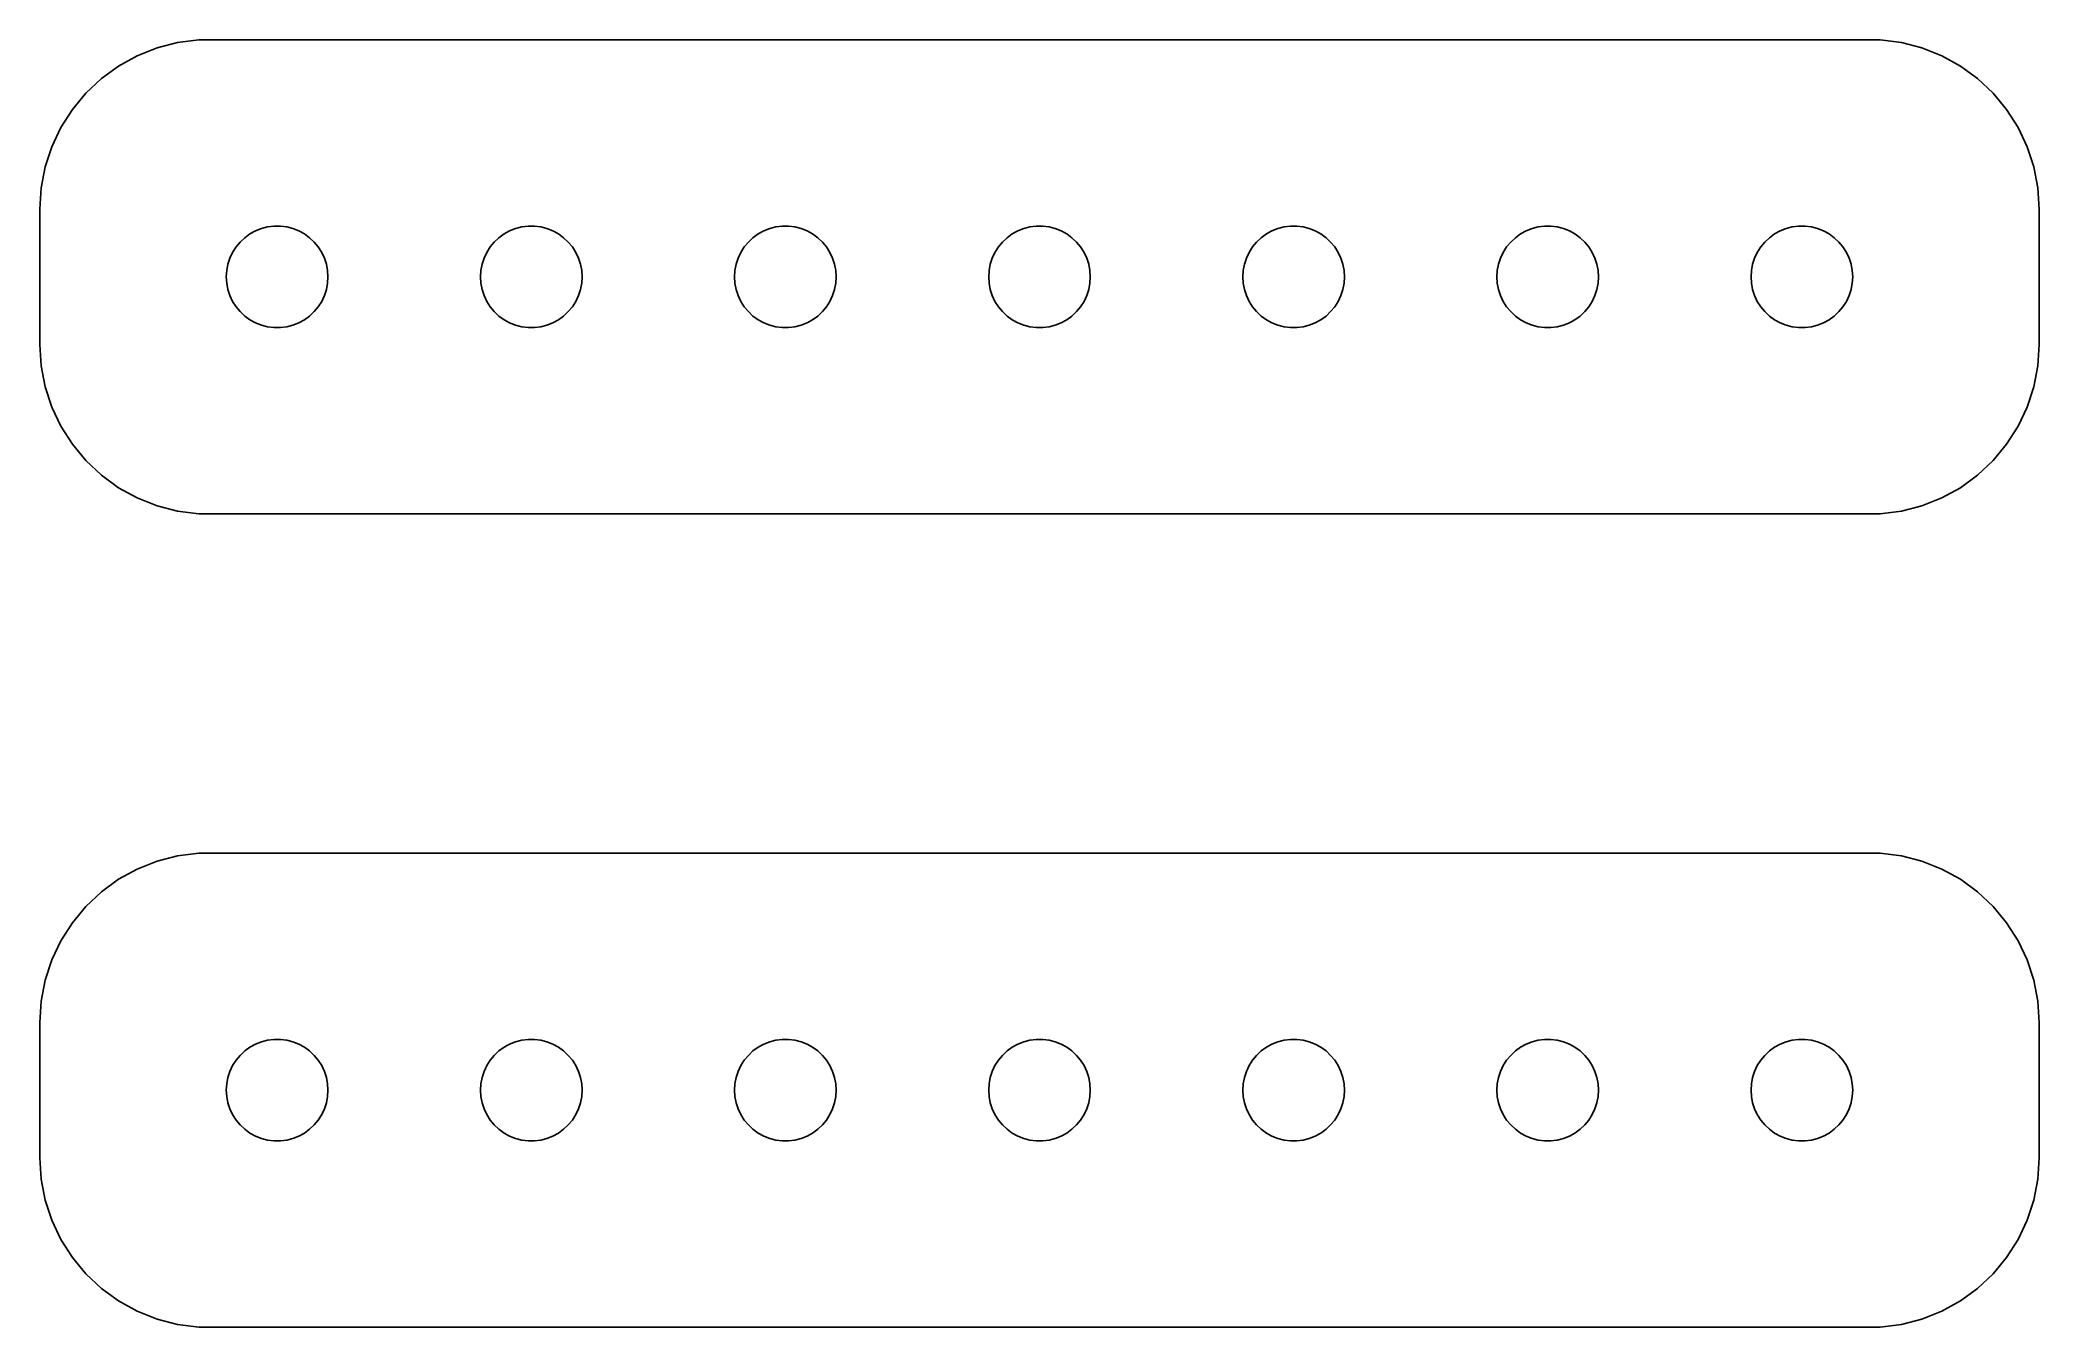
# Model space of a CAD drawing. Header units: metres. Extents: x -29.5 to 29.5, y 17 to 55.
import ezdxf

# ---------------------------------------------------------------- set-up
doc = ezdxf.new("R2010")
doc.units = ezdxf.units.M

msp = doc.modelspace()

# ---------------------------------------------------------------- linework, layer by layer
for p, q in [((-25.4369, 54.9114), (-26.0451, 54.7553)), ((-24.8139, 54.9901), (-25.4369, 54.9114)), ((24.8139, 54.9901), (-24.8139, 54.9901)), ((25.4369, 54.9114), (24.8139, 54.9901)), ((26.0451, 54.7553), (25.4369, 54.9114)), ((-26.6289, 54.5241), (-27.1791, 54.2216)), ((-26.0451, 54.7553), (-26.6289, 54.5241)), ((26.6289, 54.5241), (26.0451, 54.7553)), ((27.1791, 54.2216), (26.6289, 54.5241)), ((-27.6871, 53.8526), (-28.1448, 53.4227)), ((-27.1791, 54.2216), (-27.6871, 53.8526)), ((27.6871, 53.8526), (27.1791, 54.2216)), ((28.1448, 53.4227), (27.6871, 53.8526)), ((-28.1448, 53.4227), (-28.5451, 52.9389)), ((28.5451, 52.9389), (28.1448, 53.4227)), ((-28.5451, 52.9389), (-28.8815, 52.4088)), ((28.8815, 52.4088), (28.5451, 52.9389)), ((-28.8815, 52.4088), (-29.1489, 51.8406)), ((29.1489, 51.8406), (28.8815, 52.4088)), ((-29.1489, 51.8406), (-29.3429, 51.2434)), ((29.3429, 51.2434), (29.1489, 51.8406)), ((-29.3429, 51.2434), (-29.4606, 50.6267)), ((29.4606, 50.6267), (29.3429, 51.2434)), ((-29.4606, 50.6267), (-29.5, 50)), ((29.5, 50), (29.4606, 50.6267)), ((-29.5, 50), (-29.5, 46)), ((29.5, 46), (29.5, 50)), ((-23.7135, 48.8817), (-23.5934, 49.0268)), ((-23.5934, 49.0268), (-23.4561, 49.1558)), ((-23.4561, 49.1558), (-23.3037, 49.2665)), ((-23.3037, 49.2665), (-23.1387, 49.3572)), ((-23.1387, 49.3572), (-22.9635, 49.4266)), ((-22.9635, 49.4266), (-22.7811, 49.4734)), ((-22.7811, 49.4734), (-22.5942, 49.497)), ((-22.5942, 49.497), (-22.4058, 49.497)), ((-22.4058, 49.497), (-22.2189, 49.4734)), ((-22.2189, 49.4734), (-22.0365, 49.4266)), ((-22.0365, 49.4266), (-21.8613, 49.3572)), ((-21.8613, 49.3572), (-21.6963, 49.2665)), ((-21.6963, 49.2665), (-21.5439, 49.1558)), ((-21.5439, 49.1558), (-21.4065, 49.0268)), ((-21.4065, 49.0268), (-21.2865, 48.8817)), ((-16.2135, 48.8817), (-16.0934, 49.0268)), ((-16.0934, 49.0268), (-15.9561, 49.1558)), ((-15.9561, 49.1558), (-15.8037, 49.2665)), ((-15.8037, 49.2665), (-15.6387, 49.3572)), ((-15.6387, 49.3572), (-15.4635, 49.4266)), ((-15.4635, 49.4266), (-15.2811, 49.4734)), ((-15.2811, 49.4734), (-15.0942, 49.497)), ((-15.0942, 49.497), (-14.9058, 49.497)), ((-14.9058, 49.497), (-14.7189, 49.4734)), ((-14.7189, 49.4734), (-14.5365, 49.4266)), ((-14.5365, 49.4266), (-14.3613, 49.3572)), ((-14.3613, 49.3572), (-14.1963, 49.2665)), ((-14.1963, 49.2665), (-14.0439, 49.1558)), ((-14.0439, 49.1558), (-13.9065, 49.0268)), ((-13.9065, 49.0268), (-13.7865, 48.8817)), ((-8.71352, 48.8817), (-8.59344, 49.0268)), ((-8.59344, 49.0268), (-8.45613, 49.1558)), ((-8.45613, 49.1558), (-8.30373, 49.2665)), ((-8.30373, 49.2665), (-8.13866, 49.3572)), ((-8.13866, 49.3572), (-7.96352, 49.4266)), ((-7.96352, 49.4266), (-7.78107, 49.4734)), ((-7.78107, 49.4734), (-7.59418, 49.497)), ((-7.59418, 49.497), (-7.40581, 49.497)), ((-7.40581, 49.497), (-7.21892, 49.4734)), ((-7.21892, 49.4734), (-7.03647, 49.4266)), ((-7.03647, 49.4266), (-6.86133, 49.3572)), ((-6.86133, 49.3572), (-6.69626, 49.2665)), ((-6.69626, 49.2665), (-6.54385, 49.1558)), ((-6.54385, 49.1558), (-6.40654, 49.0268)), ((-6.40654, 49.0268), (-6.28647, 48.8817)), ((-1.21352, 48.8817), (-1.09344, 49.0268)), ((-1.09344, 49.0268), (-0.956131, 49.1558)), ((-0.956131, 49.1558), (-0.803726, 49.2665)), ((-0.803726, 49.2665), (-0.638657, 49.3572)), ((-0.638657, 49.3572), (-0.463516, 49.4266)), ((-0.463516, 49.4266), (-0.281067, 49.4734)), ((-0.281067, 49.4734), (-0.094177, 49.497)), ((-0.094177, 49.497), (0.094177, 49.497)), ((0.094177, 49.497), (0.281067, 49.4734)), ((0.281067, 49.4734), (0.463516, 49.4266)), ((0.463516, 49.4266), (0.638657, 49.3572)), ((0.638657, 49.3572), (0.803726, 49.2665)), ((0.803726, 49.2665), (0.956131, 49.1558)), ((0.956131, 49.1558), (1.09344, 49.0268)), ((1.09344, 49.0268), (1.21352, 48.8817)), ((6.28647, 48.8817), (6.40654, 49.0268)), ((6.40654, 49.0268), (6.54385, 49.1558)), ((6.54385, 49.1558), (6.69626, 49.2665)), ((6.69626, 49.2665), (6.86133, 49.3572)), ((6.86133, 49.3572), (7.03647, 49.4266)), ((7.03647, 49.4266), (7.21892, 49.4734)), ((7.21892, 49.4734), (7.40581, 49.497)), ((7.40581, 49.497), (7.59418, 49.497)), ((7.59418, 49.497), (7.78107, 49.4734)), ((7.78107, 49.4734), (7.96352, 49.4266)), ((7.96352, 49.4266), (8.13866, 49.3572)), ((8.13866, 49.3572), (8.30373, 49.2665)), ((8.30373, 49.2665), (8.45613, 49.1558)), ((8.45613, 49.1558), (8.59344, 49.0268)), ((8.59344, 49.0268), (8.71352, 48.8817)), ((13.7865, 48.8817), (13.9065, 49.0268)), ((13.9065, 49.0268), (14.0439, 49.1558)), ((14.0439, 49.1558), (14.1963, 49.2665)), ((14.1963, 49.2665), (14.3613, 49.3572)), ((14.3613, 49.3572), (14.5365, 49.4266)), ((14.5365, 49.4266), (14.7189, 49.4734)), ((14.7189, 49.4734), (14.9058, 49.497)), ((14.9058, 49.497), (15.0942, 49.497)), ((15.0942, 49.497), (15.2811, 49.4734)), ((15.2811, 49.4734), (15.4635, 49.4266)), ((15.4635, 49.4266), (15.6387, 49.3572)), ((15.6387, 49.3572), (15.8037, 49.2665)), ((15.8037, 49.2665), (15.9561, 49.1558)), ((15.9561, 49.1558), (16.0934, 49.0268)), ((16.0934, 49.0268), (16.2135, 48.8817)), ((21.2865, 48.8817), (21.4065, 49.0268)), ((21.4065, 49.0268), (21.5439, 49.1558)), ((21.5439, 49.1558), (21.6963, 49.2665)), ((21.6963, 49.2665), (21.8613, 49.3572)), ((21.8613, 49.3572), (22.0365, 49.4266)), ((22.0365, 49.4266), (22.2189, 49.4734)), ((22.2189, 49.4734), (22.4058, 49.497)), ((22.4058, 49.497), (22.5942, 49.497)), ((22.5942, 49.497), (22.7811, 49.4734)), ((22.7811, 49.4734), (22.9635, 49.4266)), ((22.9635, 49.4266), (23.1387, 49.3572)), ((23.1387, 49.3572), (23.3037, 49.2665)), ((23.3037, 49.2665), (23.4561, 49.1558)), ((23.4561, 49.1558), (23.5934, 49.0268)), ((23.5934, 49.0268), (23.7135, 48.8817)), ((-23.9529, 48.373), (-23.8947, 48.5522)), ((-23.8947, 48.5522), (-23.8145, 48.7226)), ((-23.8145, 48.7226), (-23.7135, 48.8817)), ((-21.2865, 48.8817), (-21.1855, 48.7226)), ((-21.1855, 48.7226), (-21.1053, 48.5522)), ((-21.1053, 48.5522), (-21.0471, 48.373)), ((-16.4529, 48.373), (-16.3947, 48.5522)), ((-16.3947, 48.5522), (-16.3145, 48.7226)), ((-16.3145, 48.7226), (-16.2135, 48.8817)), ((-13.7865, 48.8817), (-13.6855, 48.7226)), ((-13.6855, 48.7226), (-13.6053, 48.5522)), ((-13.6053, 48.5522), (-13.5471, 48.373)), ((-8.95287, 48.373), (-8.89465, 48.5522)), ((-8.89465, 48.5522), (-8.81445, 48.7226)), ((-8.81445, 48.7226), (-8.71352, 48.8817)), ((-6.28647, 48.8817), (-6.18553, 48.7226)), ((-6.18553, 48.7226), (-6.10533, 48.5522)), ((-6.10533, 48.5522), (-6.04712, 48.373)), ((-1.45287, 48.373), (-1.39465, 48.5522)), ((-1.39465, 48.5522), (-1.31445, 48.7226)), ((-1.31445, 48.7226), (-1.21352, 48.8817)), ((1.21352, 48.8817), (1.31445, 48.7226)), ((1.31445, 48.7226), (1.39465, 48.5522)), ((1.39465, 48.5522), (1.45287, 48.373)), ((6.04712, 48.373), (6.10533, 48.5522)), ((6.10533, 48.5522), (6.18553, 48.7226)), ((6.18553, 48.7226), (6.28647, 48.8817)), ((8.71352, 48.8817), (8.81445, 48.7226)), ((8.81445, 48.7226), (8.89465, 48.5522)), ((8.89465, 48.5522), (8.95287, 48.373)), ((13.5471, 48.373), (13.6053, 48.5522)), ((13.6053, 48.5522), (13.6855, 48.7226)), ((13.6855, 48.7226), (13.7865, 48.8817)), ((16.2135, 48.8817), (16.3145, 48.7226)), ((16.3145, 48.7226), (16.3947, 48.5522)), ((16.3947, 48.5522), (16.4529, 48.373)), ((21.0471, 48.373), (21.1053, 48.5522)), ((21.1053, 48.5522), (21.1855, 48.7226)), ((21.1855, 48.7226), (21.2865, 48.8817)), ((23.7135, 48.8817), (23.8145, 48.7226)), ((23.8145, 48.7226), (23.8947, 48.5522)), ((23.8947, 48.5522), (23.9529, 48.373)), ((-24, 48), (-23.9882, 48.188)), ((-23.9882, 47.812), (-24, 48)), ((-23.9882, 48.188), (-23.9529, 48.373)), ((-23.9529, 47.627), (-23.9882, 47.812)), ((-21.0471, 48.373), (-21.0118, 48.188)), ((-21.0118, 47.812), (-21.0471, 47.627)), ((-21.0118, 48.188), (-21, 48)), ((-21, 48), (-21.0118, 47.812)), ((-16.5, 48), (-16.4882, 48.188)), ((-16.4882, 47.812), (-16.5, 48)), ((-16.4882, 48.188), (-16.4529, 48.373)), ((-16.4529, 47.627), (-16.4882, 47.812)), ((-13.5471, 48.373), (-13.5118, 48.188)), ((-13.5118, 47.812), (-13.5471, 47.627)), ((-13.5118, 48.188), (-13.5, 48)), ((-13.5, 48), (-13.5118, 47.812)), ((-9, 48), (-8.98816, 48.188)), ((-8.98816, 47.812), (-9, 48)), ((-8.98816, 48.188), (-8.95287, 48.373)), ((-8.95287, 47.627), (-8.98816, 47.812)), ((-6.04712, 48.373), (-6.01183, 48.188)), ((-6.01183, 47.812), (-6.04712, 47.627)), ((-6.01183, 48.188), (-6, 48)), ((-6, 48), (-6.01183, 47.812)), ((-1.5, 48), (-1.48816, 48.188)), ((-1.48816, 47.812), (-1.5, 48)), ((-1.48816, 48.188), (-1.45287, 48.373)), ((-1.45287, 47.627), (-1.48816, 47.812)), ((1.45287, 48.373), (1.48816, 48.188)), ((1.48816, 47.812), (1.45287, 47.627)), ((1.48816, 48.188), (1.5, 48)), ((1.5, 48), (1.48816, 47.812)), ((6, 48), (6.01183, 48.188)), ((6.01183, 47.812), (6, 48)), ((6.01183, 48.188), (6.04712, 48.373)), ((6.04712, 47.627), (6.01183, 47.812)), ((8.95287, 48.373), (8.98816, 48.188)), ((8.98816, 47.812), (8.95287, 47.627)), ((8.98816, 48.188), (9, 48)), ((9, 48), (8.98816, 47.812)), ((13.5, 48), (13.5118, 48.188)), ((13.5118, 47.812), (13.5, 48)), ((13.5118, 48.188), (13.5471, 48.373)), ((13.5471, 47.627), (13.5118, 47.812)), ((16.4529, 48.373), (16.4882, 48.188)), ((16.4882, 47.812), (16.4529, 47.627)), ((16.4882, 48.188), (16.5, 48)), ((16.5, 48), (16.4882, 47.812)), ((21, 48), (21.0118, 48.188)), ((21.0118, 47.812), (21, 48)), ((21.0118, 48.188), (21.0471, 48.373)), ((21.0471, 47.627), (21.0118, 47.812)), ((23.9529, 48.373), (23.9882, 48.188)), ((23.9882, 47.812), (23.9529, 47.627)), ((23.9882, 48.188), (24, 48)), ((24, 48), (23.9882, 47.812)), ((-23.8947, 47.4478), (-23.9529, 47.627)), ((-23.8145, 47.2774), (-23.8947, 47.4478)), ((-23.7135, 47.1183), (-23.8145, 47.2774)), ((-21.1855, 47.2774), (-21.2865, 47.1183)), ((-21.1053, 47.4478), (-21.1855, 47.2774)), ((-21.0471, 47.627), (-21.1053, 47.4478)), ((-16.3947, 47.4478), (-16.4529, 47.627)), ((-16.3145, 47.2774), (-16.3947, 47.4478)), ((-16.2135, 47.1183), (-16.3145, 47.2774)), ((-13.6855, 47.2774), (-13.7865, 47.1183)), ((-13.6053, 47.4478), (-13.6855, 47.2774)), ((-13.5471, 47.627), (-13.6053, 47.4478)), ((-8.89465, 47.4478), (-8.95287, 47.627)), ((-8.81445, 47.2774), (-8.89465, 47.4478)), ((-8.71352, 47.1183), (-8.81445, 47.2774)), ((-6.18553, 47.2774), (-6.28647, 47.1183)), ((-6.10533, 47.4478), (-6.18553, 47.2774)), ((-6.04712, 47.627), (-6.10533, 47.4478)), ((-1.39465, 47.4478), (-1.45287, 47.627)), ((-1.31445, 47.2774), (-1.39465, 47.4478)), ((-1.21352, 47.1183), (-1.31445, 47.2774)), ((1.31445, 47.2774), (1.21352, 47.1183)), ((1.39465, 47.4478), (1.31445, 47.2774)), ((1.45287, 47.627), (1.39465, 47.4478)), ((6.10533, 47.4478), (6.04712, 47.627)), ((6.18553, 47.2774), (6.10533, 47.4478)), ((6.28647, 47.1183), (6.18553, 47.2774)), ((8.81445, 47.2774), (8.71352, 47.1183)), ((8.89465, 47.4478), (8.81445, 47.2774)), ((8.95287, 47.627), (8.89465, 47.4478)), ((13.6053, 47.4478), (13.5471, 47.627)), ((13.6855, 47.2774), (13.6053, 47.4478)), ((13.7865, 47.1183), (13.6855, 47.2774)), ((16.3145, 47.2774), (16.2135, 47.1183)), ((16.3947, 47.4478), (16.3145, 47.2774)), ((16.4529, 47.627), (16.3947, 47.4478)), ((21.1053, 47.4478), (21.0471, 47.627)), ((21.1855, 47.2774), (21.1053, 47.4478)), ((21.2865, 47.1183), (21.1855, 47.2774)), ((23.8145, 47.2774), (23.7135, 47.1183)), ((23.8947, 47.4478), (23.8145, 47.2774)), ((23.9529, 47.627), (23.8947, 47.4478)), ((-23.5934, 46.9732), (-23.7135, 47.1183)), ((-23.4561, 46.8442), (-23.5934, 46.9732)), ((-23.3037, 46.7335), (-23.4561, 46.8442)), ((-23.1387, 46.6428), (-23.3037, 46.7335)), ((-22.9635, 46.5734), (-23.1387, 46.6428)), ((-21.8613, 46.6428), (-22.0365, 46.5734)), ((-21.6963, 46.7335), (-21.8613, 46.6428)), ((-21.5439, 46.8442), (-21.6963, 46.7335)), ((-21.4065, 46.9732), (-21.5439, 46.8442)), ((-21.2865, 47.1183), (-21.4065, 46.9732)), ((-16.0934, 46.9732), (-16.2135, 47.1183)), ((-15.9561, 46.8442), (-16.0934, 46.9732)), ((-15.8037, 46.7335), (-15.9561, 46.8442)), ((-15.6387, 46.6428), (-15.8037, 46.7335)), ((-15.4635, 46.5734), (-15.6387, 46.6428)), ((-14.3613, 46.6428), (-14.5365, 46.5734)), ((-14.1963, 46.7335), (-14.3613, 46.6428)), ((-14.0439, 46.8442), (-14.1963, 46.7335)), ((-13.9065, 46.9732), (-14.0439, 46.8442)), ((-13.7865, 47.1183), (-13.9065, 46.9732)), ((-8.59344, 46.9732), (-8.71352, 47.1183)), ((-8.45613, 46.8442), (-8.59344, 46.9732)), ((-8.30373, 46.7335), (-8.45613, 46.8442)), ((-8.13866, 46.6428), (-8.30373, 46.7335)), ((-7.96352, 46.5734), (-8.13866, 46.6428)), ((-6.86133, 46.6428), (-7.03647, 46.5734)), ((-6.69626, 46.7335), (-6.86133, 46.6428)), ((-6.54385, 46.8442), (-6.69626, 46.7335)), ((-6.40654, 46.9732), (-6.54385, 46.8442)), ((-6.28647, 47.1183), (-6.40654, 46.9732)), ((-1.09344, 46.9732), (-1.21352, 47.1183)), ((-0.956131, 46.8442), (-1.09344, 46.9732)), ((-0.803726, 46.7335), (-0.956131, 46.8442)), ((-0.638657, 46.6428), (-0.803726, 46.7335)), ((-0.463516, 46.5734), (-0.638657, 46.6428)), ((0.638657, 46.6428), (0.463516, 46.5734)), ((0.803726, 46.7335), (0.638657, 46.6428)), ((0.956131, 46.8442), (0.803726, 46.7335)), ((1.09344, 46.9732), (0.956131, 46.8442)), ((1.21352, 47.1183), (1.09344, 46.9732)), ((6.40654, 46.9732), (6.28647, 47.1183)), ((6.54385, 46.8442), (6.40654, 46.9732)), ((6.69626, 46.7335), (6.54385, 46.8442)), ((6.86133, 46.6428), (6.69626, 46.7335)), ((7.03647, 46.5734), (6.86133, 46.6428)), ((8.13866, 46.6428), (7.96352, 46.5734)), ((8.30373, 46.7335), (8.13866, 46.6428)), ((8.45613, 46.8442), (8.30373, 46.7335)), ((8.59344, 46.9732), (8.45613, 46.8442)), ((8.71352, 47.1183), (8.59344, 46.9732)), ((13.9065, 46.9732), (13.7865, 47.1183)), ((14.0439, 46.8442), (13.9065, 46.9732)), ((14.1963, 46.7335), (14.0439, 46.8442)), ((14.3613, 46.6428), (14.1963, 46.7335)), ((14.5365, 46.5734), (14.3613, 46.6428)), ((15.6387, 46.6428), (15.4635, 46.5734)), ((15.8037, 46.7335), (15.6387, 46.6428)), ((15.9561, 46.8442), (15.8037, 46.7335)), ((16.0934, 46.9732), (15.9561, 46.8442)), ((16.2135, 47.1183), (16.0934, 46.9732)), ((21.4065, 46.9732), (21.2865, 47.1183)), ((21.5439, 46.8442), (21.4065, 46.9732)), ((21.6963, 46.7335), (21.5439, 46.8442)), ((21.8613, 46.6428), (21.6963, 46.7335)), ((22.0365, 46.5734), (21.8613, 46.6428)), ((23.1387, 46.6428), (22.9635, 46.5734)), ((23.3037, 46.7335), (23.1387, 46.6428)), ((23.4561, 46.8442), (23.3037, 46.7335)), ((23.5934, 46.9732), (23.4561, 46.8442)), ((23.7135, 47.1183), (23.5934, 46.9732)), ((-22.7811, 46.5266), (-22.9635, 46.5734)), ((-22.5942, 46.503), (-22.7811, 46.5266)), ((-22.4058, 46.503), (-22.5942, 46.503)), ((-22.2189, 46.5266), (-22.4058, 46.503)), ((-22.0365, 46.5734), (-22.2189, 46.5266)), ((-15.2811, 46.5266), (-15.4635, 46.5734)), ((-15.0942, 46.503), (-15.2811, 46.5266)), ((-14.9058, 46.503), (-15.0942, 46.503)), ((-14.7189, 46.5266), (-14.9058, 46.503)), ((-14.5365, 46.5734), (-14.7189, 46.5266)), ((-7.78107, 46.5266), (-7.96352, 46.5734)), ((-7.59418, 46.503), (-7.78107, 46.5266)), ((-7.40581, 46.503), (-7.59418, 46.503)), ((-7.21892, 46.5266), (-7.40581, 46.503)), ((-7.03647, 46.5734), (-7.21892, 46.5266)), ((-0.281067, 46.5266), (-0.463516, 46.5734)), ((-0.094177, 46.503), (-0.281067, 46.5266)), ((0.094177, 46.503), (-0.094177, 46.503)), ((0.281067, 46.5266), (0.094177, 46.503)), ((0.463516, 46.5734), (0.281067, 46.5266)), ((7.21892, 46.5266), (7.03647, 46.5734)), ((7.40581, 46.503), (7.21892, 46.5266)), ((7.59418, 46.503), (7.40581, 46.503)), ((7.78107, 46.5266), (7.59418, 46.503)), ((7.96352, 46.5734), (7.78107, 46.5266)), ((14.7189, 46.5266), (14.5365, 46.5734)), ((14.9058, 46.503), (14.7189, 46.5266)), ((15.0942, 46.503), (14.9058, 46.503)), ((15.2811, 46.5266), (15.0942, 46.503)), ((15.4635, 46.5734), (15.2811, 46.5266)), ((22.2189, 46.5266), (22.0365, 46.5734)), ((22.4058, 46.503), (22.2189, 46.5266)), ((22.5942, 46.503), (22.4058, 46.503)), ((22.7811, 46.5266), (22.5942, 46.503)), ((22.9635, 46.5734), (22.7811, 46.5266)), ((-29.5, 46), (-29.4606, 45.3733)), ((29.4606, 45.3733), (29.5, 46)), ((-29.4606, 45.3733), (-29.3429, 44.7566)), ((29.3429, 44.7566), (29.4606, 45.3733)), ((-29.3429, 44.7566), (-29.1489, 44.1594)), ((29.1489, 44.1594), (29.3429, 44.7566)), ((-29.1489, 44.1594), (-28.8815, 43.5912)), ((28.8815, 43.5912), (29.1489, 44.1594)), ((-28.8815, 43.5912), (-28.5451, 43.0611)), ((28.5451, 43.0611), (28.8815, 43.5912)), ((-28.5451, 43.0611), (-28.1448, 42.5773)), ((-28.1448, 42.5773), (-27.6871, 42.1474)), ((27.6871, 42.1474), (28.1448, 42.5773)), ((28.1448, 42.5773), (28.5451, 43.0611)), ((-27.6871, 42.1474), (-27.1791, 41.7784)), ((27.1791, 41.7784), (27.6871, 42.1474)), ((-27.1791, 41.7784), (-26.6289, 41.4759)), ((-26.6289, 41.4759), (-26.0451, 41.2447)), ((26.0451, 41.2447), (26.6289, 41.4759)), ((26.6289, 41.4759), (27.1791, 41.7784)), ((-26.0451, 41.2447), (-25.4369, 41.0886)), ((-25.4369, 41.0886), (-24.8139, 41.0099)), ((-24.8139, 41.0099), (24.8139, 41.0099)), ((24.8139, 41.0099), (25.4369, 41.0886)), ((25.4369, 41.0886), (26.0451, 41.2447)), ((-26.0451, 30.7553), (-26.6289, 30.5241)), ((-25.4369, 30.9114), (-26.0451, 30.7553)), ((-24.8139, 30.9901), (-25.4369, 30.9114)), ((24.8139, 30.9901), (-24.8139, 30.9901)), ((25.4369, 30.9114), (24.8139, 30.9901)), ((26.0451, 30.7553), (25.4369, 30.9114)), ((26.6289, 30.5241), (26.0451, 30.7553)), ((-27.1791, 30.2216), (-27.6871, 29.8526)), ((-26.6289, 30.5241), (-27.1791, 30.2216)), ((27.1791, 30.2216), (26.6289, 30.5241)), ((27.6871, 29.8526), (27.1791, 30.2216)), ((-27.6871, 29.8526), (-28.1448, 29.4227)), ((28.1448, 29.4227), (27.6871, 29.8526)), ((-28.5451, 28.9389), (-28.8815, 28.4088)), ((-28.1448, 29.4227), (-28.5451, 28.9389)), ((28.5451, 28.9389), (28.1448, 29.4227)), ((28.8815, 28.4088), (28.5451, 28.9389)), ((-28.8815, 28.4088), (-29.1489, 27.8406)), ((29.1489, 27.8406), (28.8815, 28.4088)), ((-29.1489, 27.8406), (-29.3429, 27.2434)), ((29.3429, 27.2434), (29.1489, 27.8406)), ((-29.3429, 27.2434), (-29.4606, 26.6267)), ((29.4606, 26.6267), (29.3429, 27.2434)), ((-29.4606, 26.6267), (-29.5, 26)), ((29.5, 26), (29.4606, 26.6267)), ((-29.5, 26), (-29.5, 22)), ((29.5, 22), (29.5, 26)), ((-23.1387, 25.3572), (-22.9635, 25.4266)), ((-22.9635, 25.4266), (-22.7811, 25.4734)), ((-22.7811, 25.4734), (-22.5942, 25.497)), ((-22.5942, 25.497), (-22.4058, 25.497)), ((-22.4058, 25.497), (-22.2189, 25.4734)), ((-22.2189, 25.4734), (-22.0365, 25.4266)), ((-22.0365, 25.4266), (-21.8613, 25.3572)), ((-15.6387, 25.3572), (-15.4635, 25.4266)), ((-15.4635, 25.4266), (-15.2811, 25.4734)), ((-15.2811, 25.4734), (-15.0942, 25.497)), ((-15.0942, 25.497), (-14.9058, 25.497)), ((-14.9058, 25.497), (-14.7189, 25.4734)), ((-14.7189, 25.4734), (-14.5365, 25.4266)), ((-14.5365, 25.4266), (-14.3613, 25.3572)), ((-8.13866, 25.3572), (-7.96352, 25.4266)), ((-7.96352, 25.4266), (-7.78107, 25.4734)), ((-7.78107, 25.4734), (-7.59418, 25.497)), ((-7.59418, 25.497), (-7.40581, 25.497)), ((-7.40581, 25.497), (-7.21892, 25.4734)), ((-7.21892, 25.4734), (-7.03647, 25.4266)), ((-7.03647, 25.4266), (-6.86133, 25.3572)), ((-0.638657, 25.3572), (-0.463516, 25.4266)), ((-0.463516, 25.4266), (-0.281067, 25.4734)), ((-0.281067, 25.4734), (-0.094177, 25.497)), ((-0.094177, 25.497), (0.094177, 25.497)), ((0.094177, 25.497), (0.281067, 25.4734)), ((0.281067, 25.4734), (0.463516, 25.4266)), ((0.463516, 25.4266), (0.638657, 25.3572)), ((6.86133, 25.3572), (7.03647, 25.4266)), ((7.03647, 25.4266), (7.21892, 25.4734)), ((7.21892, 25.4734), (7.40581, 25.497)), ((7.40581, 25.497), (7.59418, 25.497)), ((7.59418, 25.497), (7.78107, 25.4734)), ((7.78107, 25.4734), (7.96352, 25.4266)), ((7.96352, 25.4266), (8.13866, 25.3572)), ((14.3613, 25.3572), (14.5365, 25.4266)), ((14.5365, 25.4266), (14.7189, 25.4734)), ((14.7189, 25.4734), (14.9058, 25.497)), ((14.9058, 25.497), (15.0942, 25.497)), ((15.0942, 25.497), (15.2811, 25.4734)), ((15.2811, 25.4734), (15.4635, 25.4266)), ((15.4635, 25.4266), (15.6387, 25.3572)), ((21.8613, 25.3572), (22.0365, 25.4266)), ((22.0365, 25.4266), (22.2189, 25.4734)), ((22.2189, 25.4734), (22.4058, 25.497)), ((22.4058, 25.497), (22.5942, 25.497)), ((22.5942, 25.497), (22.7811, 25.4734)), ((22.7811, 25.4734), (22.9635, 25.4266)), ((22.9635, 25.4266), (23.1387, 25.3572)), ((-23.8145, 24.7226), (-23.7135, 24.8817)), ((-23.7135, 24.8817), (-23.5934, 25.0268)), ((-23.5934, 25.0268), (-23.4561, 25.1558)), ((-23.4561, 25.1558), (-23.3037, 25.2665)), ((-23.3037, 25.2665), (-23.1387, 25.3572)), ((-21.8613, 25.3572), (-21.6963, 25.2665)), ((-21.6963, 25.2665), (-21.5439, 25.1558)), ((-21.5439, 25.1558), (-21.4065, 25.0268)), ((-21.4065, 25.0268), (-21.2865, 24.8817)), ((-21.2865, 24.8817), (-21.1855, 24.7226)), ((-16.3145, 24.7226), (-16.2135, 24.8817)), ((-16.2135, 24.8817), (-16.0934, 25.0268)), ((-16.0934, 25.0268), (-15.9561, 25.1558)), ((-15.9561, 25.1558), (-15.8037, 25.2665)), ((-15.8037, 25.2665), (-15.6387, 25.3572)), ((-14.3613, 25.3572), (-14.1963, 25.2665)), ((-14.1963, 25.2665), (-14.0439, 25.1558)), ((-14.0439, 25.1558), (-13.9065, 25.0268)), ((-13.9065, 25.0268), (-13.7865, 24.8817)), ((-13.7865, 24.8817), (-13.6855, 24.7226)), ((-8.81445, 24.7226), (-8.71352, 24.8817)), ((-8.71352, 24.8817), (-8.59344, 25.0268)), ((-8.59344, 25.0268), (-8.45613, 25.1558)), ((-8.45613, 25.1558), (-8.30373, 25.2665)), ((-8.30373, 25.2665), (-8.13866, 25.3572)), ((-6.86133, 25.3572), (-6.69626, 25.2665)), ((-6.69626, 25.2665), (-6.54385, 25.1558)), ((-6.54385, 25.1558), (-6.40654, 25.0268)), ((-6.40654, 25.0268), (-6.28647, 24.8817)), ((-6.28647, 24.8817), (-6.18553, 24.7226)), ((-1.31445, 24.7226), (-1.21352, 24.8817)), ((-1.21352, 24.8817), (-1.09344, 25.0268)), ((-1.09344, 25.0268), (-0.956131, 25.1558)), ((-0.956131, 25.1558), (-0.803726, 25.2665)), ((-0.803726, 25.2665), (-0.638657, 25.3572)), ((0.638657, 25.3572), (0.803726, 25.2665)), ((0.803726, 25.2665), (0.956131, 25.1558)), ((0.956131, 25.1558), (1.09344, 25.0268)), ((1.09344, 25.0268), (1.21352, 24.8817)), ((1.21352, 24.8817), (1.31445, 24.7226)), ((6.18553, 24.7226), (6.28647, 24.8817)), ((6.28647, 24.8817), (6.40654, 25.0268)), ((6.40654, 25.0268), (6.54385, 25.1558)), ((6.54385, 25.1558), (6.69626, 25.2665)), ((6.69626, 25.2665), (6.86133, 25.3572)), ((8.13866, 25.3572), (8.30373, 25.2665)), ((8.30373, 25.2665), (8.45613, 25.1558)), ((8.45613, 25.1558), (8.59344, 25.0268)), ((8.59344, 25.0268), (8.71352, 24.8817)), ((8.71352, 24.8817), (8.81445, 24.7226)), ((13.6855, 24.7226), (13.7865, 24.8817)), ((13.7865, 24.8817), (13.9065, 25.0268)), ((13.9065, 25.0268), (14.0439, 25.1558)), ((14.0439, 25.1558), (14.1963, 25.2665)), ((14.1963, 25.2665), (14.3613, 25.3572)), ((15.6387, 25.3572), (15.8037, 25.2665)), ((15.8037, 25.2665), (15.9561, 25.1558)), ((15.9561, 25.1558), (16.0934, 25.0268)), ((16.0934, 25.0268), (16.2135, 24.8817)), ((16.2135, 24.8817), (16.3145, 24.7226)), ((21.1855, 24.7226), (21.2865, 24.8817)), ((21.2865, 24.8817), (21.4065, 25.0268)), ((21.4065, 25.0268), (21.5439, 25.1558)), ((21.5439, 25.1558), (21.6963, 25.2665)), ((21.6963, 25.2665), (21.8613, 25.3572)), ((23.1387, 25.3572), (23.3037, 25.2665)), ((23.3037, 25.2665), (23.4561, 25.1558)), ((23.4561, 25.1558), (23.5934, 25.0268)), ((23.5934, 25.0268), (23.7135, 24.8817)), ((23.7135, 24.8817), (23.8145, 24.7226)), ((-23.9882, 24.188), (-23.9529, 24.373)), ((-23.9529, 24.373), (-23.8947, 24.5522)), ((-23.8947, 24.5522), (-23.8145, 24.7226)), ((-21.1855, 24.7226), (-21.1053, 24.5522)), ((-21.1053, 24.5522), (-21.0471, 24.373)), ((-21.0471, 24.373), (-21.0118, 24.188)), ((-16.4882, 24.188), (-16.4529, 24.373)), ((-16.4529, 24.373), (-16.3947, 24.5522)), ((-16.3947, 24.5522), (-16.3145, 24.7226)), ((-13.6855, 24.7226), (-13.6053, 24.5522)), ((-13.6053, 24.5522), (-13.5471, 24.373)), ((-13.5471, 24.373), (-13.5118, 24.188)), ((-8.98816, 24.188), (-8.95287, 24.373)), ((-8.95287, 24.373), (-8.89465, 24.5522)), ((-8.89465, 24.5522), (-8.81445, 24.7226)), ((-6.18553, 24.7226), (-6.10533, 24.5522)), ((-6.10533, 24.5522), (-6.04712, 24.373)), ((-6.04712, 24.373), (-6.01183, 24.188)), ((-1.48816, 24.188), (-1.45287, 24.373)), ((-1.45287, 24.373), (-1.39465, 24.5522)), ((-1.39465, 24.5522), (-1.31445, 24.7226)), ((1.31445, 24.7226), (1.39465, 24.5522)), ((1.39465, 24.5522), (1.45287, 24.373)), ((1.45287, 24.373), (1.48816, 24.188)), ((6.01183, 24.188), (6.04712, 24.373)), ((6.04712, 24.373), (6.10533, 24.5522)), ((6.10533, 24.5522), (6.18553, 24.7226)), ((8.81445, 24.7226), (8.89465, 24.5522)), ((8.89465, 24.5522), (8.95287, 24.373)), ((8.95287, 24.373), (8.98816, 24.188)), ((13.5118, 24.188), (13.5471, 24.373)), ((13.5471, 24.373), (13.6053, 24.5522)), ((13.6053, 24.5522), (13.6855, 24.7226)), ((16.3145, 24.7226), (16.3947, 24.5522)), ((16.3947, 24.5522), (16.4529, 24.373)), ((16.4529, 24.373), (16.4882, 24.188)), ((21.0118, 24.188), (21.0471, 24.373)), ((21.0471, 24.373), (21.1053, 24.5522)), ((21.1053, 24.5522), (21.1855, 24.7226)), ((23.8145, 24.7226), (23.8947, 24.5522)), ((23.8947, 24.5522), (23.9529, 24.373)), ((23.9529, 24.373), (23.9882, 24.188)), ((-24, 24), (-23.9882, 24.188)), ((-23.9882, 23.812), (-24, 24)), ((-23.9529, 23.627), (-23.9882, 23.812)), ((-23.8947, 23.4478), (-23.9529, 23.627)), ((-21.0471, 23.627), (-21.1053, 23.4478)), ((-21.0118, 23.812), (-21.0471, 23.627)), ((-21.0118, 24.188), (-21, 24)), ((-21, 24), (-21.0118, 23.812)), ((-16.5, 24), (-16.4882, 24.188)), ((-16.4882, 23.812), (-16.5, 24)), ((-16.4529, 23.627), (-16.4882, 23.812)), ((-16.3947, 23.4478), (-16.4529, 23.627)), ((-13.5471, 23.627), (-13.6053, 23.4478)), ((-13.5118, 23.812), (-13.5471, 23.627)), ((-13.5118, 24.188), (-13.5, 24)), ((-13.5, 24), (-13.5118, 23.812)), ((-9, 24), (-8.98816, 24.188)), ((-8.98816, 23.812), (-9, 24)), ((-8.95287, 23.627), (-8.98816, 23.812)), ((-8.89465, 23.4478), (-8.95287, 23.627)), ((-6.04712, 23.627), (-6.10533, 23.4478)), ((-6.01183, 23.812), (-6.04712, 23.627)), ((-6.01183, 24.188), (-6, 24)), ((-6, 24), (-6.01183, 23.812)), ((-1.5, 24), (-1.48816, 24.188)), ((-1.48816, 23.812), (-1.5, 24)), ((-1.45287, 23.627), (-1.48816, 23.812)), ((-1.39465, 23.4478), (-1.45287, 23.627)), ((1.45287, 23.627), (1.39465, 23.4478)), ((1.48816, 23.812), (1.45287, 23.627)), ((1.48816, 24.188), (1.5, 24)), ((1.5, 24), (1.48816, 23.812)), ((6, 24), (6.01183, 24.188)), ((6.01183, 23.812), (6, 24)), ((6.04712, 23.627), (6.01183, 23.812)), ((6.10533, 23.4478), (6.04712, 23.627)), ((8.95287, 23.627), (8.89465, 23.4478)), ((8.98816, 23.812), (8.95287, 23.627)), ((8.98816, 24.188), (9, 24)), ((9, 24), (8.98816, 23.812)), ((13.5, 24), (13.5118, 24.188)), ((13.5118, 23.812), (13.5, 24)), ((13.5471, 23.627), (13.5118, 23.812)), ((13.6053, 23.4478), (13.5471, 23.627)), ((16.4529, 23.627), (16.3947, 23.4478)), ((16.4882, 23.812), (16.4529, 23.627)), ((16.4882, 24.188), (16.5, 24)), ((16.5, 24), (16.4882, 23.812)), ((21, 24), (21.0118, 24.188)), ((21.0118, 23.812), (21, 24)), ((21.0471, 23.627), (21.0118, 23.812)), ((21.1053, 23.4478), (21.0471, 23.627)), ((23.9529, 23.627), (23.8947, 23.4478)), ((23.9882, 23.812), (23.9529, 23.627)), ((23.9882, 24.188), (24, 24)), ((24, 24), (23.9882, 23.812)), ((-23.8145, 23.2774), (-23.8947, 23.4478)), ((-23.7135, 23.1183), (-23.8145, 23.2774)), ((-23.5934, 22.9732), (-23.7135, 23.1183)), ((-21.2865, 23.1183), (-21.4065, 22.9732)), ((-21.1855, 23.2774), (-21.2865, 23.1183)), ((-21.1053, 23.4478), (-21.1855, 23.2774)), ((-16.3145, 23.2774), (-16.3947, 23.4478)), ((-16.2135, 23.1183), (-16.3145, 23.2774)), ((-16.0934, 22.9732), (-16.2135, 23.1183)), ((-13.7865, 23.1183), (-13.9065, 22.9732)), ((-13.6855, 23.2774), (-13.7865, 23.1183)), ((-13.6053, 23.4478), (-13.6855, 23.2774)), ((-8.81445, 23.2774), (-8.89465, 23.4478)), ((-8.71352, 23.1183), (-8.81445, 23.2774)), ((-8.59344, 22.9732), (-8.71352, 23.1183)), ((-6.28647, 23.1183), (-6.40654, 22.9732)), ((-6.18553, 23.2774), (-6.28647, 23.1183)), ((-6.10533, 23.4478), (-6.18553, 23.2774)), ((-1.31445, 23.2774), (-1.39465, 23.4478)), ((-1.21352, 23.1183), (-1.31445, 23.2774)), ((-1.09344, 22.9732), (-1.21352, 23.1183)), ((1.21352, 23.1183), (1.09344, 22.9732)), ((1.31445, 23.2774), (1.21352, 23.1183)), ((1.39465, 23.4478), (1.31445, 23.2774)), ((6.18553, 23.2774), (6.10533, 23.4478)), ((6.28647, 23.1183), (6.18553, 23.2774)), ((6.40654, 22.9732), (6.28647, 23.1183)), ((8.71352, 23.1183), (8.59344, 22.9732)), ((8.81445, 23.2774), (8.71352, 23.1183)), ((8.89465, 23.4478), (8.81445, 23.2774)), ((13.6855, 23.2774), (13.6053, 23.4478)), ((13.7865, 23.1183), (13.6855, 23.2774)), ((13.9065, 22.9732), (13.7865, 23.1183)), ((16.2135, 23.1183), (16.0934, 22.9732)), ((16.3145, 23.2774), (16.2135, 23.1183)), ((16.3947, 23.4478), (16.3145, 23.2774)), ((21.1855, 23.2774), (21.1053, 23.4478)), ((21.2865, 23.1183), (21.1855, 23.2774)), ((21.4065, 22.9732), (21.2865, 23.1183)), ((23.7135, 23.1183), (23.5934, 22.9732)), ((23.8145, 23.2774), (23.7135, 23.1183)), ((23.8947, 23.4478), (23.8145, 23.2774)), ((-23.4561, 22.8442), (-23.5934, 22.9732)), ((-23.3037, 22.7335), (-23.4561, 22.8442)), ((-23.1387, 22.6428), (-23.3037, 22.7335)), ((-22.9635, 22.5734), (-23.1387, 22.6428)), ((-22.7811, 22.5266), (-22.9635, 22.5734)), ((-22.5942, 22.503), (-22.7811, 22.5266)), ((-22.4058, 22.503), (-22.5942, 22.503)), ((-22.2189, 22.5266), (-22.4058, 22.503)), ((-22.0365, 22.5734), (-22.2189, 22.5266)), ((-21.8613, 22.6428), (-22.0365, 22.5734)), ((-21.6963, 22.7335), (-21.8613, 22.6428)), ((-21.5439, 22.8442), (-21.6963, 22.7335)), ((-21.4065, 22.9732), (-21.5439, 22.8442)), ((-15.9561, 22.8442), (-16.0934, 22.9732)), ((-15.8037, 22.7335), (-15.9561, 22.8442)), ((-15.6387, 22.6428), (-15.8037, 22.7335)), ((-15.4635, 22.5734), (-15.6387, 22.6428)), ((-15.2811, 22.5266), (-15.4635, 22.5734)), ((-15.0942, 22.503), (-15.2811, 22.5266)), ((-14.9058, 22.503), (-15.0942, 22.503)), ((-14.7189, 22.5266), (-14.9058, 22.503)), ((-14.5365, 22.5734), (-14.7189, 22.5266)), ((-14.3613, 22.6428), (-14.5365, 22.5734)), ((-14.1963, 22.7335), (-14.3613, 22.6428)), ((-14.0439, 22.8442), (-14.1963, 22.7335)), ((-13.9065, 22.9732), (-14.0439, 22.8442)), ((-8.45613, 22.8442), (-8.59344, 22.9732)), ((-8.30373, 22.7335), (-8.45613, 22.8442)), ((-8.13866, 22.6428), (-8.30373, 22.7335)), ((-7.96352, 22.5734), (-8.13866, 22.6428)), ((-7.78107, 22.5266), (-7.96352, 22.5734)), ((-7.59418, 22.503), (-7.78107, 22.5266)), ((-7.40581, 22.503), (-7.59418, 22.503)), ((-7.21892, 22.5266), (-7.40581, 22.503)), ((-7.03647, 22.5734), (-7.21892, 22.5266)), ((-6.86133, 22.6428), (-7.03647, 22.5734)), ((-6.69626, 22.7335), (-6.86133, 22.6428)), ((-6.54385, 22.8442), (-6.69626, 22.7335)), ((-6.40654, 22.9732), (-6.54385, 22.8442)), ((-0.956131, 22.8442), (-1.09344, 22.9732)), ((-0.803726, 22.7335), (-0.956131, 22.8442)), ((-0.638657, 22.6428), (-0.803726, 22.7335)), ((-0.463516, 22.5734), (-0.638657, 22.6428)), ((-0.281067, 22.5266), (-0.463516, 22.5734)), ((-0.094177, 22.503), (-0.281067, 22.5266)), ((0.094177, 22.503), (-0.094177, 22.503)), ((0.281067, 22.5266), (0.094177, 22.503)), ((0.463516, 22.5734), (0.281067, 22.5266)), ((0.638657, 22.6428), (0.463516, 22.5734)), ((0.803726, 22.7335), (0.638657, 22.6428)), ((0.956131, 22.8442), (0.803726, 22.7335)), ((1.09344, 22.9732), (0.956131, 22.8442)), ((6.54385, 22.8442), (6.40654, 22.9732)), ((6.69626, 22.7335), (6.54385, 22.8442)), ((6.86133, 22.6428), (6.69626, 22.7335)), ((7.03647, 22.5734), (6.86133, 22.6428)), ((7.21892, 22.5266), (7.03647, 22.5734)), ((7.40581, 22.503), (7.21892, 22.5266)), ((7.59418, 22.503), (7.40581, 22.503)), ((7.78107, 22.5266), (7.59418, 22.503)), ((7.96352, 22.5734), (7.78107, 22.5266)), ((8.13866, 22.6428), (7.96352, 22.5734)), ((8.30373, 22.7335), (8.13866, 22.6428)), ((8.45613, 22.8442), (8.30373, 22.7335)), ((8.59344, 22.9732), (8.45613, 22.8442)), ((14.0439, 22.8442), (13.9065, 22.9732)), ((14.1963, 22.7335), (14.0439, 22.8442)), ((14.3613, 22.6428), (14.1963, 22.7335)), ((14.5365, 22.5734), (14.3613, 22.6428)), ((14.7189, 22.5266), (14.5365, 22.5734)), ((14.9058, 22.503), (14.7189, 22.5266)), ((15.0942, 22.503), (14.9058, 22.503)), ((15.2811, 22.5266), (15.0942, 22.503)), ((15.4635, 22.5734), (15.2811, 22.5266)), ((15.6387, 22.6428), (15.4635, 22.5734)), ((15.8037, 22.7335), (15.6387, 22.6428)), ((15.9561, 22.8442), (15.8037, 22.7335)), ((16.0934, 22.9732), (15.9561, 22.8442)), ((21.5439, 22.8442), (21.4065, 22.9732)), ((21.6963, 22.7335), (21.5439, 22.8442)), ((21.8613, 22.6428), (21.6963, 22.7335)), ((22.0365, 22.5734), (21.8613, 22.6428)), ((22.2189, 22.5266), (22.0365, 22.5734)), ((22.4058, 22.503), (22.2189, 22.5266)), ((22.5942, 22.503), (22.4058, 22.503)), ((22.7811, 22.5266), (22.5942, 22.503)), ((22.9635, 22.5734), (22.7811, 22.5266)), ((23.1387, 22.6428), (22.9635, 22.5734)), ((23.3037, 22.7335), (23.1387, 22.6428)), ((23.4561, 22.8442), (23.3037, 22.7335)), ((23.5934, 22.9732), (23.4561, 22.8442)), ((-29.5, 22), (-29.4606, 21.3733)), ((29.4606, 21.3733), (29.5, 22)), ((-29.4606, 21.3733), (-29.3429, 20.7566)), ((29.3429, 20.7566), (29.4606, 21.3733)), ((-29.3429, 20.7566), (-29.1489, 20.1594)), ((29.1489, 20.1594), (29.3429, 20.7566)), ((-29.1489, 20.1594), (-28.8815, 19.5912)), ((28.8815, 19.5912), (29.1489, 20.1594)), ((-28.8815, 19.5912), (-28.5451, 19.0611)), ((28.5451, 19.0611), (28.8815, 19.5912)), ((-28.5451, 19.0611), (-28.1448, 18.5773)), ((28.1448, 18.5773), (28.5451, 19.0611)), ((-28.1448, 18.5773), (-27.6871, 18.1474)), ((27.6871, 18.1474), (28.1448, 18.5773)), ((-27.6871, 18.1474), (-27.1791, 17.7784)), ((-27.1791, 17.7784), (-26.6289, 17.4759)), ((26.6289, 17.4759), (27.1791, 17.7784)), ((27.1791, 17.7784), (27.6871, 18.1474)), ((-26.6289, 17.4759), (-26.0451, 17.2447)), ((-26.0451, 17.2447), (-25.4369, 17.0886)), ((25.4369, 17.0886), (26.0451, 17.2447)), ((26.0451, 17.2447), (26.6289, 17.4759)), ((-25.4369, 17.0886), (-24.8139, 17.0099)), ((-24.8139, 17.0099), (24.8139, 17.0099)), ((24.8139, 17.0099), (25.4369, 17.0886))]:
    msp.add_line(p, q)

doc.saveas('drawing.dxf')
